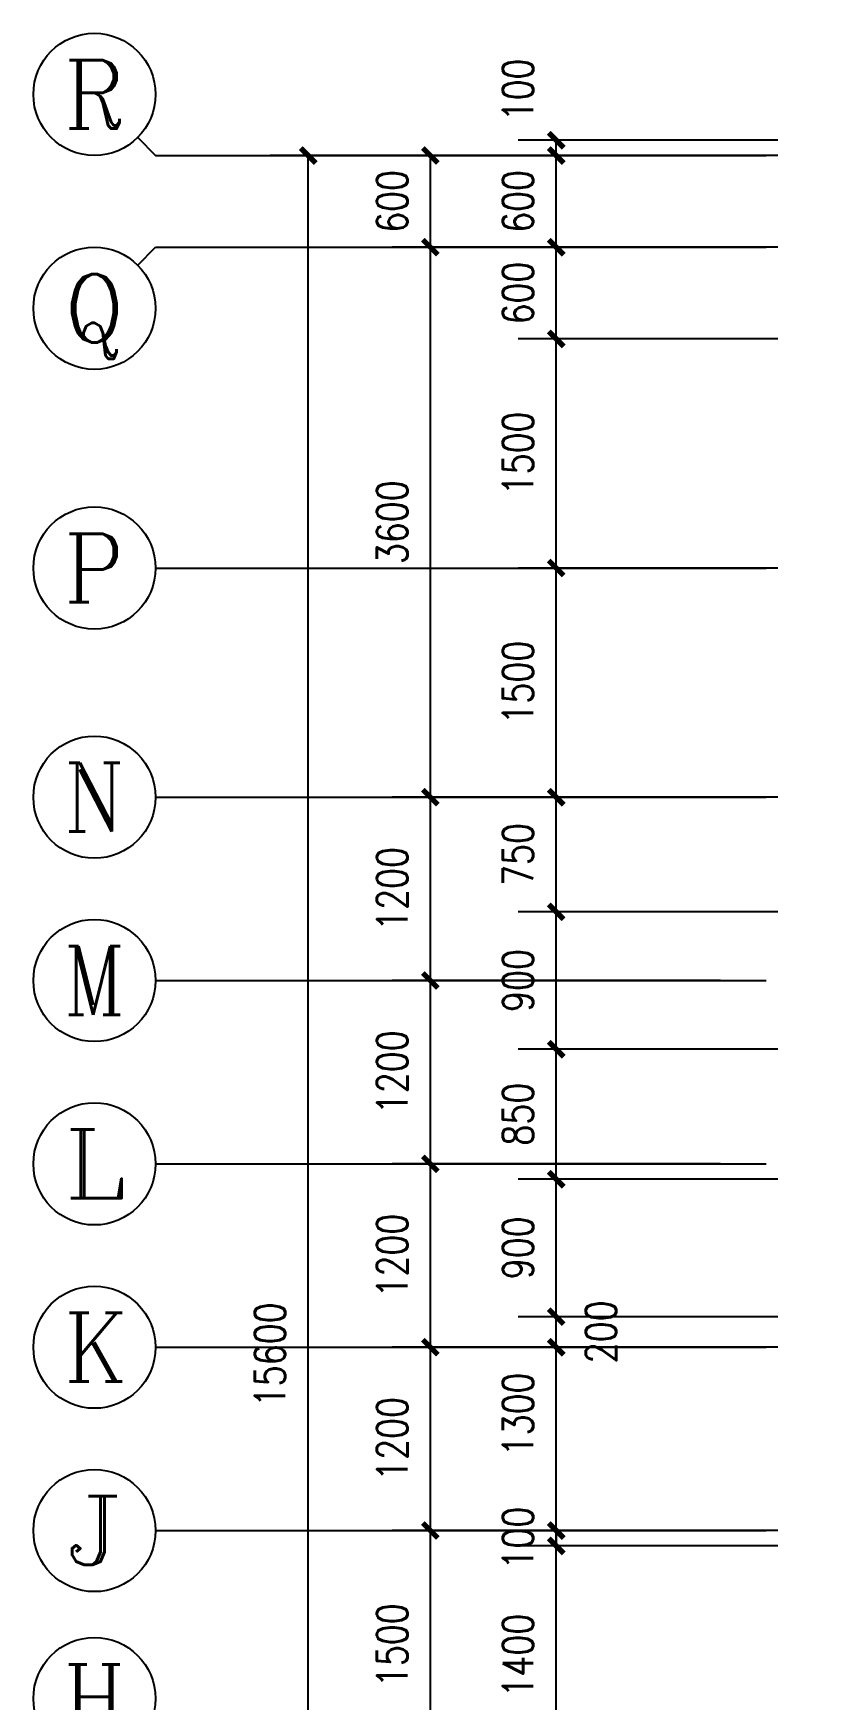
# Model space of a CAD drawing. Header units: millimetres. Extents: x 945 to 50353, y 469 to 41134.
# Drawn here: x 945 to 6122, y 20784 to 31690 of the extents above; entities that cross this region are included whole.
import ezdxf
from ezdxf.enums import TextEntityAlignment as Align

# ---------------------------------------------------------------- set-up
doc = ezdxf.new("R2010")
doc.units = ezdxf.units.MM
for name, color, linetype in [('AXIS', 3, 'Continuous'), ('AXIS_TEXT', 7, 'Continuous'), ('PUB_WINDW', 7, 'Continuous')]:
    doc.layers.add(name, color=color, linetype=linetype)
doc.styles.add('COMPLEX', font='COMPLEX')
doc.styles.add('DIM_FONT', font='SIMPLEX', dxfattribs={"width": 0.8})
doc.dimstyles.new('DIM0', dxfattribs={"dimtxt": 200, "dimasz": 0.7, "dimexe": 250, "dimexo": 300, "dimgap": 150, "dimtad": 1, "dimdec": 0, "dimzin": 0, "dimdsep": 46, "dimtxsty": 'DIM_FONT', "dimblk": '_DIMX', "dimblk1": '_DIMX', "dimblk2": '_DIMX', "dimsah": 1, "dimcen": 2.5, "dimclrt": 7, "dimadec": 0, "dimazin": 0, "dimtfac": 1, "dimtdec": 0, "dimtix": 1, "dimtmove": 2, "dimatfit": 3, "dimldrblk": '_DIMX', "dimfxl": 1, "dimtolj": 1, "dimtzin": 0, "dimarcsym": 0})

# ---------------------------------------------------------------- blocks, each defined once
blk = doc.blocks.new('_DIMX')
at = {"const_width": 50}
blk.add_lwpolyline([(-70, -70), (70, 70)], dxfattribs=at)
blk = doc.blocks.new('*D117')
at = {"color": 0, "linetype": 'ByBlock', "transparency": 16777216}
for p, q in [((27624, -32425), (25922, -32425)), ((26172, -32424), (26172, -32424)), ((26172, -32525), (26172, -32425)), ((26172, -32525), (26172, -32425)), ((27624, -32525), (25922, -32525)), ((26172, -32526), (26172, -32526))]:
    blk.add_line(p, q, dxfattribs=at)
at = {"layer": 'DEFPOINTS', "color": 0, "linetype": 'ByBlock', "transparency": 16777216}
for p in [(26172, -32425), (27924, -32425), (27924, -32525)]:
    blk.add_point(p, dxfattribs=at)
at = {"color": 0, "linetype": 'ByBlock', "transparency": 16777216, "xscale": 0.7, "yscale": 0.7, "zscale": 0.7}
for p, rotation in [((26172, -32425), 270), ((26172, -32525), 90)]:
    blk.add_blockref('_DIMX', p, dxfattribs=dict(at, rotation=rotation))
at = {"color": 7, "linetype": 'ByBlock', "transparency": 16777216, "insert": (25922, -32096), "char_height": 200, "attachment_point": 5, "rotation": 90, "style": 'DIM_FONT'}
blk.add_mtext('\\A1;100', dxfattribs=at)
blk = doc.blocks.new('_AXISO2')
blk.add_line((0.354, 0.146), (0.5, 0))
blk.add_circle((0, 0.5), 0.5)
at = {"layer": 'AXIS_TEXT', "style": 'COMPLEX', "width": 1.041667}
blk.add_attdef('A', text='', height=0.56, dxfattribs=at).set_placement((-0.25, 0.22), (0.25, 0.22), align=Align.FIT)
blk = doc.blocks.new('*D39')
at = {"color": 0, "linetype": 'ByBlock', "transparency": 16777216}
for p, q in [((27248, -32525), (24298, -32525)), ((24548, -48124), (24548, -32526)), ((27248, -48125), (24298, -48125))]:
    blk.add_line(p, q, dxfattribs=at)
at = {"layer": 'DEFPOINTS', "color": 0, "linetype": 'ByBlock', "transparency": 16777216}
for p in [(24548, -32525), (27548, -32525), (27548, -48125)]:
    blk.add_point(p, dxfattribs=at)
at = {"color": 0, "linetype": 'ByBlock', "transparency": 16777216, "xscale": 0.7, "yscale": 0.7, "zscale": 0.7}
for p, rotation in [((24548, -32525), 90), ((24548, -48125), 270)]:
    blk.add_blockref('_DIMX', p, dxfattribs=dict(at, rotation=rotation))
at = {"color": 7, "linetype": 'ByBlock', "transparency": 16777216, "insert": (24298, -40375), "char_height": 200, "attachment_point": 5, "rotation": 90, "style": 'DIM_FONT'}
blk.add_mtext('\\A1;15600', dxfattribs=at)
blk = doc.blocks.new('*D113')
at = {"color": 0, "linetype": 'ByBlock', "transparency": 16777216}
for p, q in [((27624, -39225), (25922, -39225)), ((26172, -40124), (26172, -39226)), ((27624, -40125), (25922, -40125))]:
    blk.add_line(p, q, dxfattribs=at)
at = {"layer": 'DEFPOINTS', "color": 0, "linetype": 'ByBlock', "transparency": 16777216}
for p in [(26172, -39225), (27924, -39225), (27924, -40125)]:
    blk.add_point(p, dxfattribs=at)
at = {"color": 0, "linetype": 'ByBlock', "transparency": 16777216, "xscale": 0.7, "yscale": 0.7, "zscale": 0.7}
for p, rotation in [((26172, -39225), 90), ((26172, -40125), 270)]:
    blk.add_blockref('_DIMX', p, dxfattribs=dict(at, rotation=rotation))
at = {"color": 7, "linetype": 'ByBlock', "transparency": 16777216, "insert": (25922, -39675), "char_height": 200, "attachment_point": 5, "rotation": 90, "style": 'DIM_FONT'}
blk.add_mtext('\\A1;900', dxfattribs=at)
blk = doc.blocks.new('*D112')
at = {"color": 0, "linetype": 'ByBlock', "transparency": 16777216}
for p, q in [((27248, -39125), (25098, -39125)), ((25348, -40324), (25348, -39126)), ((27248, -40325), (25098, -40325))]:
    blk.add_line(p, q, dxfattribs=at)
at = {"layer": 'DEFPOINTS', "color": 0, "linetype": 'ByBlock', "transparency": 16777216}
for p in [(25348, -39125), (27548, -39125), (27548, -40325)]:
    blk.add_point(p, dxfattribs=at)
at = {"color": 0, "linetype": 'ByBlock', "transparency": 16777216, "xscale": 0.7, "yscale": 0.7, "zscale": 0.7}
for p, rotation in [((25348, -39125), 90), ((25348, -40325), 270)]:
    blk.add_blockref('_DIMX', p, dxfattribs=dict(at, rotation=rotation))
at = {"color": 7, "linetype": 'ByBlock', "transparency": 16777216, "insert": (25098, -39725), "char_height": 200, "attachment_point": 5, "rotation": 90, "style": 'DIM_FONT'}
blk.add_mtext('\\A1;1200', dxfattribs=at)
blk = doc.blocks.new('*D68')
at = {"color": 0, "linetype": 'ByBlock', "transparency": 16777216}
for p, q in [((27248, -41525), (25098, -41525)), ((25348, -43024), (25348, -41526)), ((27248, -43025), (25098, -43025))]:
    blk.add_line(p, q, dxfattribs=at)
at = {"layer": 'DEFPOINTS', "color": 0, "linetype": 'ByBlock', "transparency": 16777216}
for p in [(25348, -41525), (27548, -41525), (27548, -43025)]:
    blk.add_point(p, dxfattribs=at)
at = {"color": 0, "linetype": 'ByBlock', "transparency": 16777216, "xscale": 0.7, "yscale": 0.7, "zscale": 0.7}
for p, rotation in [((25348, -41525), 90), ((25348, -43025), 270)]:
    blk.add_blockref('_DIMX', p, dxfattribs=dict(at, rotation=rotation))
at = {"color": 7, "linetype": 'ByBlock', "transparency": 16777216, "insert": (25098, -42275), "char_height": 200, "attachment_point": 5, "rotation": 90, "style": 'DIM_FONT'}
blk.add_mtext('\\A1;1500', dxfattribs=at)
blk = doc.blocks.new('*D38')
at = {"color": 0, "linetype": 'ByBlock', "transparency": 16777216}
for p, q in [((27248, -40325), (25098, -40325)), ((25348, -41524), (25348, -40326)), ((27248, -41525), (25098, -41525))]:
    blk.add_line(p, q, dxfattribs=at)
at = {"layer": 'DEFPOINTS', "color": 0, "linetype": 'ByBlock', "transparency": 16777216}
for p in [(25348, -40325), (27548, -40325), (27548, -41525)]:
    blk.add_point(p, dxfattribs=at)
at = {"color": 0, "linetype": 'ByBlock', "transparency": 16777216, "xscale": 0.7, "yscale": 0.7, "zscale": 0.7}
for p, rotation in [((25348, -40325), 90), ((25348, -41525), 270)]:
    blk.add_blockref('_DIMX', p, dxfattribs=dict(at, rotation=rotation))
at = {"color": 7, "linetype": 'ByBlock', "transparency": 16777216, "insert": (25098, -40925), "char_height": 200, "attachment_point": 5, "rotation": 90, "style": 'DIM_FONT'}
blk.add_mtext('\\A1;1200', dxfattribs=at)
blk = doc.blocks.new('_AXISO')
blk.add_circle((0, 0), 0.5)
at = {"layer": 'AXIS_TEXT', "style": 'COMPLEX', "width": 1.041667}
blk.add_attdef('A', text='', height=0.56, dxfattribs=at).set_placement((-0.25, -0.28), (0.25, -0.28), align=Align.FIT)
blk = doc.blocks.new('*D111')
at = {"color": 0, "linetype": 'ByBlock', "transparency": 16777216}
for p, q in [((27624, -40125), (25922, -40125)), ((26172, -40124), (26172, -40124)), ((26172, -40325), (26172, -40125)), ((26172, -40325), (26172, -40125)), ((27624, -40325), (25922, -40325)), ((26172, -40326), (26172, -40326))]:
    blk.add_line(p, q, dxfattribs=at)
at = {"layer": 'DEFPOINTS', "color": 0, "linetype": 'ByBlock', "transparency": 16777216}
for p in [(26172, -40125), (27924, -40125), (27924, -40325)]:
    blk.add_point(p, dxfattribs=at)
at = {"color": 0, "linetype": 'ByBlock', "transparency": 16777216, "xscale": 0.7, "yscale": 0.7, "zscale": 0.7}
for p, rotation in [((26172, -40125), 270), ((26172, -40325), 90)]:
    blk.add_blockref('_DIMX', p, dxfattribs=dict(at, rotation=rotation))
at = {"color": 7, "linetype": 'ByBlock', "transparency": 16777216, "insert": (26465, -40225), "char_height": 200, "attachment_point": 5, "rotation": 90, "style": 'DIM_FONT'}
blk.add_mtext('\\A1;200', dxfattribs=at)
blk = doc.blocks.new('*D67')
at = {"color": 0, "linetype": 'ByBlock', "transparency": 16777216}
for p, q in [((27624, -41525), (25922, -41525)), ((26172, -41524), (26172, -41524)), ((26172, -41525), (26172, -41625)), ((27624, -41625), (25922, -41625)), ((26172, -41626), (26172, -41626))]:
    blk.add_line(p, q, dxfattribs=at)
at = {"layer": 'DEFPOINTS', "color": 0, "linetype": 'ByBlock', "transparency": 16777216}
for p in [(27924, -41525), (26172, -41625), (27924, -41625)]:
    blk.add_point(p, dxfattribs=at)
at = {"color": 0, "linetype": 'ByBlock', "transparency": 16777216, "xscale": 0.7, "yscale": 0.7, "zscale": 0.7}
for p, rotation in [((26172, -41525), 270), ((26172, -41625), 90)]:
    blk.add_blockref('_DIMX', p, dxfattribs=dict(at, rotation=rotation))
at = {"color": 7, "linetype": 'ByBlock', "transparency": 16777216, "insert": (25922, -41575), "char_height": 200, "attachment_point": 5, "rotation": 90, "style": 'DIM_FONT'}
blk.add_mtext('\\A1;100', dxfattribs=at)
blk = doc.blocks.new('*D37')
at = {"color": 0, "linetype": 'ByBlock', "transparency": 16777216}
for p, q in [((27624, -40325), (25922, -40325)), ((26172, -41624), (26172, -40326)), ((27624, -41625), (25922, -41625))]:
    blk.add_line(p, q, dxfattribs=at)
at = {"layer": 'DEFPOINTS', "color": 0, "linetype": 'ByBlock', "transparency": 16777216}
for p in [(26172, -40325), (27924, -40325), (27924, -41625)]:
    blk.add_point(p, dxfattribs=at)
at = {"color": 0, "linetype": 'ByBlock', "transparency": 16777216, "xscale": 0.7, "yscale": 0.7, "zscale": 0.7}
for p, rotation in [((26172, -40325), 90), ((26172, -41625), 270)]:
    blk.add_blockref('_DIMX', p, dxfattribs=dict(at, rotation=rotation))
at = {"color": 7, "linetype": 'ByBlock', "transparency": 16777216, "insert": (25922, -40765), "char_height": 200, "attachment_point": 5, "rotation": 90, "style": 'DIM_FONT'}
blk.add_mtext('\\A1;1300', dxfattribs=at)
blk = doc.blocks.new('*D66')
at = {"color": 0, "linetype": 'ByBlock', "transparency": 16777216}
for p, q in [((27624, -41525), (25922, -41525)), ((26172, -42924), (26172, -41526)), ((27624, -42925), (25922, -42925))]:
    blk.add_line(p, q, dxfattribs=at)
at = {"layer": 'DEFPOINTS', "color": 0, "linetype": 'ByBlock', "transparency": 16777216}
for p in [(26172, -41525), (27924, -41525), (27924, -42925)]:
    blk.add_point(p, dxfattribs=at)
at = {"color": 0, "linetype": 'ByBlock', "transparency": 16777216, "xscale": 0.7, "yscale": 0.7, "zscale": 0.7}
for p, rotation in [((26172, -41525), 90), ((26172, -42925), 270)]:
    blk.add_blockref('_DIMX', p, dxfattribs=dict(at, rotation=rotation))
at = {"color": 7, "linetype": 'ByBlock', "transparency": 16777216, "insert": (25922, -42344), "char_height": 200, "attachment_point": 5, "rotation": 90, "style": 'DIM_FONT'}
blk.add_mtext('\\A1;1400', dxfattribs=at)
blk = doc.blocks.new('*D102')
at = {"color": 0, "linetype": 'ByBlock', "transparency": 16777216}
for p, q in [((27248, -32525), (25098, -32525)), ((25348, -32524), (25348, -32524)), ((25348, -33125), (25348, -32525)), ((27248, -33125), (25098, -33125)), ((25348, -33126), (25348, -33126))]:
    blk.add_line(p, q, dxfattribs=at)
at = {"layer": 'DEFPOINTS', "color": 0, "linetype": 'ByBlock', "transparency": 16777216}
for p in [(25348, -32525), (27548, -32525), (27548, -33125)]:
    blk.add_point(p, dxfattribs=at)
at = {"color": 0, "linetype": 'ByBlock', "transparency": 16777216, "xscale": 0.7, "yscale": 0.7, "zscale": 0.7}
for p, rotation in [((25348, -32525), 270), ((25348, -33125), 90)]:
    blk.add_blockref('_DIMX', p, dxfattribs=dict(at, rotation=rotation))
at = {"color": 7, "linetype": 'ByBlock', "transparency": 16777216, "insert": (25098, -32825), "char_height": 200, "attachment_point": 5, "rotation": 90, "style": 'DIM_FONT'}
blk.add_mtext('\\A1;600', dxfattribs=at)
blk = doc.blocks.new('*D110')
at = {"color": 0, "linetype": 'ByBlock', "transparency": 16777216}
for p, q in [((27248, -36725), (25098, -36725)), ((25348, -37924), (25348, -36726)), ((27248, -37925), (25098, -37925))]:
    blk.add_line(p, q, dxfattribs=at)
at = {"layer": 'DEFPOINTS', "color": 0, "linetype": 'ByBlock', "transparency": 16777216}
for p in [(25348, -36725), (27548, -36725), (27548, -37925)]:
    blk.add_point(p, dxfattribs=at)
at = {"color": 0, "linetype": 'ByBlock', "transparency": 16777216, "xscale": 0.7, "yscale": 0.7, "zscale": 0.7}
for p, rotation in [((25348, -36725), 90), ((25348, -37925), 270)]:
    blk.add_blockref('_DIMX', p, dxfattribs=dict(at, rotation=rotation))
at = {"color": 7, "linetype": 'ByBlock', "transparency": 16777216, "insert": (25098, -37325), "char_height": 200, "attachment_point": 5, "rotation": 90, "style": 'DIM_FONT'}
blk.add_mtext('\\A1;1200', dxfattribs=at)
blk = doc.blocks.new('*D109')
at = {"color": 0, "linetype": 'ByBlock', "transparency": 16777216}
for p, q in [((27248, -37925), (25098, -37925)), ((25348, -39124), (25348, -37926)), ((27248, -39125), (25098, -39125))]:
    blk.add_line(p, q, dxfattribs=at)
at = {"layer": 'DEFPOINTS', "color": 0, "linetype": 'ByBlock', "transparency": 16777216}
for p in [(25348, -37925), (27548, -37925), (27548, -39125)]:
    blk.add_point(p, dxfattribs=at)
at = {"color": 0, "linetype": 'ByBlock', "transparency": 16777216, "xscale": 0.7, "yscale": 0.7, "zscale": 0.7}
for p, rotation in [((25348, -37925), 90), ((25348, -39125), 270)]:
    blk.add_blockref('_DIMX', p, dxfattribs=dict(at, rotation=rotation))
at = {"color": 7, "linetype": 'ByBlock', "transparency": 16777216, "insert": (25098, -38525), "char_height": 200, "attachment_point": 5, "rotation": 90, "style": 'DIM_FONT'}
blk.add_mtext('\\A1;1200', dxfattribs=at)
blk = doc.blocks.new('*D104')
at = {"color": 0, "linetype": 'ByBlock', "transparency": 16777216}
for p, q in [((27248, -33125), (25098, -33125)), ((25348, -36724), (25348, -33126)), ((27248, -36725), (25098, -36725))]:
    blk.add_line(p, q, dxfattribs=at)
at = {"layer": 'DEFPOINTS', "color": 0, "linetype": 'ByBlock', "transparency": 16777216}
for p in [(25348, -33125), (27548, -33125), (27548, -36725)]:
    blk.add_point(p, dxfattribs=at)
at = {"color": 0, "linetype": 'ByBlock', "transparency": 16777216, "xscale": 0.7, "yscale": 0.7, "zscale": 0.7}
for p, rotation in [((25348, -33125), 90), ((25348, -36725), 270)]:
    blk.add_blockref('_DIMX', p, dxfattribs=dict(at, rotation=rotation))
at = {"color": 7, "linetype": 'ByBlock', "transparency": 16777216, "insert": (25098, -34925), "char_height": 200, "attachment_point": 5, "rotation": 90, "style": 'DIM_FONT'}
blk.add_mtext('\\A1;3600', dxfattribs=at)
blk = doc.blocks.new('_AXISO1')
blk.add_line((0.354, -0.146), (0.5, 0))
blk.add_circle((0, -0.5), 0.5)
at = {"layer": 'AXIS_TEXT', "style": 'COMPLEX', "width": 1.041667}
blk.add_attdef('A', text='', height=0.56, dxfattribs=at).set_placement((-0.25, -0.78), (0.25, -0.78), align=Align.FIT)
blk = doc.blocks.new('*D103')
at = {"color": 0, "linetype": 'ByBlock', "transparency": 16777216}
for p, q in [((27624, -33125), (25922, -33125)), ((26172, -33124), (26172, -33124)), ((26172, -33725), (26172, -33125)), ((27624, -33725), (25922, -33725)), ((26172, -33726), (26172, -33726))]:
    blk.add_line(p, q, dxfattribs=at)
at = {"layer": 'DEFPOINTS', "color": 0, "linetype": 'ByBlock', "transparency": 16777216}
for p in [(26172, -33125), (27924, -33125), (27924, -33725)]:
    blk.add_point(p, dxfattribs=at)
at = {"color": 0, "linetype": 'ByBlock', "transparency": 16777216, "xscale": 0.7, "yscale": 0.7, "zscale": 0.7}
for p, rotation in [((26172, -33125), 270), ((26172, -33725), 90)]:
    blk.add_blockref('_DIMX', p, dxfattribs=dict(at, rotation=rotation))
at = {"color": 7, "linetype": 'ByBlock', "transparency": 16777216, "insert": (25922, -33425), "char_height": 200, "attachment_point": 5, "rotation": 90, "style": 'DIM_FONT'}
blk.add_mtext('\\A1;600', dxfattribs=at)
blk = doc.blocks.new('*D101')
at = {"color": 0, "linetype": 'ByBlock', "transparency": 16777216}
for p, q in [((27624, -32525), (25922, -32525)), ((26172, -32524), (26172, -32524)), ((26172, -33125), (26172, -32525)), ((27624, -33125), (25922, -33125)), ((26172, -33126), (26172, -33126))]:
    blk.add_line(p, q, dxfattribs=at)
at = {"layer": 'DEFPOINTS', "color": 0, "linetype": 'ByBlock', "transparency": 16777216}
for p in [(26172, -32525), (27924, -32525), (27924, -33125)]:
    blk.add_point(p, dxfattribs=at)
at = {"color": 0, "linetype": 'ByBlock', "transparency": 16777216, "xscale": 0.7, "yscale": 0.7, "zscale": 0.7}
for p, rotation in [((26172, -32525), 270), ((26172, -33125), 90)]:
    blk.add_blockref('_DIMX', p, dxfattribs=dict(at, rotation=rotation))
at = {"color": 7, "linetype": 'ByBlock', "transparency": 16777216, "insert": (25922, -32825), "char_height": 200, "attachment_point": 5, "rotation": 90, "style": 'DIM_FONT'}
blk.add_mtext('\\A1;600', dxfattribs=at)
blk = doc.blocks.new('*D105')
at = {"color": 0, "linetype": 'ByBlock', "transparency": 16777216}
for p, q in [((27624, -33725), (25922, -33725)), ((26172, -35224), (26172, -33726)), ((27624, -35225), (25922, -35225))]:
    blk.add_line(p, q, dxfattribs=at)
at = {"layer": 'DEFPOINTS', "color": 0, "linetype": 'ByBlock', "transparency": 16777216}
for p in [(26172, -33725), (27924, -33725), (27924, -35225)]:
    blk.add_point(p, dxfattribs=at)
at = {"color": 0, "linetype": 'ByBlock', "transparency": 16777216, "xscale": 0.7, "yscale": 0.7, "zscale": 0.7}
for p, rotation in [((26172, -33725), 90), ((26172, -35225), 270)]:
    blk.add_blockref('_DIMX', p, dxfattribs=dict(at, rotation=rotation))
at = {"color": 7, "linetype": 'ByBlock', "transparency": 16777216, "insert": (25922, -34475), "char_height": 200, "attachment_point": 5, "rotation": 90, "style": 'DIM_FONT'}
blk.add_mtext('\\A1;1500', dxfattribs=at)
blk = doc.blocks.new('*D114')
at = {"color": 0, "linetype": 'ByBlock', "transparency": 16777216}
for p, q in [((27624, -35225), (25922, -35225)), ((26172, -36724), (26172, -35226)), ((27624, -36725), (25922, -36725))]:
    blk.add_line(p, q, dxfattribs=at)
at = {"layer": 'DEFPOINTS', "color": 0, "linetype": 'ByBlock', "transparency": 16777216}
for p in [(26172, -35225), (27924, -35225), (27924, -36725)]:
    blk.add_point(p, dxfattribs=at)
at = {"color": 0, "linetype": 'ByBlock', "transparency": 16777216, "xscale": 0.7, "yscale": 0.7, "zscale": 0.7}
for p, rotation in [((26172, -35225), 90), ((26172, -36725), 270)]:
    blk.add_blockref('_DIMX', p, dxfattribs=dict(at, rotation=rotation))
at = {"color": 7, "linetype": 'ByBlock', "transparency": 16777216, "insert": (25922, -35975), "char_height": 200, "attachment_point": 5, "rotation": 90, "style": 'DIM_FONT'}
blk.add_mtext('\\A1;1500', dxfattribs=at)
blk = doc.blocks.new('*D108')
at = {"color": 0, "linetype": 'ByBlock', "transparency": 16777216}
for p, q in [((27624, -36725), (25922, -36725)), ((26172, -37474), (26172, -36726)), ((27624, -37475), (25922, -37475))]:
    blk.add_line(p, q, dxfattribs=at)
at = {"layer": 'DEFPOINTS', "color": 0, "linetype": 'ByBlock', "transparency": 16777216}
for p in [(26172, -36725), (27924, -36725), (27924, -37475)]:
    blk.add_point(p, dxfattribs=at)
at = {"color": 0, "linetype": 'ByBlock', "transparency": 16777216, "xscale": 0.7, "yscale": 0.7, "zscale": 0.7}
for p, rotation in [((26172, -36725), 90), ((26172, -37475), 270)]:
    blk.add_blockref('_DIMX', p, dxfattribs=dict(at, rotation=rotation))
at = {"color": 7, "linetype": 'ByBlock', "transparency": 16777216, "insert": (25922, -37100), "char_height": 200, "attachment_point": 5, "rotation": 90, "style": 'DIM_FONT'}
blk.add_mtext('\\A1;750', dxfattribs=at)
blk = doc.blocks.new('*D107')
at = {"color": 0, "linetype": 'ByBlock', "transparency": 16777216}
for p, q in [((27624, -37475), (25922, -37475)), ((26172, -38374), (26172, -37476)), ((27624, -38375), (25922, -38375))]:
    blk.add_line(p, q, dxfattribs=at)
at = {"layer": 'DEFPOINTS', "color": 0, "linetype": 'ByBlock', "transparency": 16777216}
for p in [(26172, -37475), (27924, -37475), (27924, -38375)]:
    blk.add_point(p, dxfattribs=at)
at = {"color": 0, "linetype": 'ByBlock', "transparency": 16777216, "xscale": 0.7, "yscale": 0.7, "zscale": 0.7}
for p, rotation in [((26172, -37475), 90), ((26172, -38375), 270)]:
    blk.add_blockref('_DIMX', p, dxfattribs=dict(at, rotation=rotation))
at = {"color": 7, "linetype": 'ByBlock', "transparency": 16777216, "insert": (25922, -37925), "char_height": 200, "attachment_point": 5, "rotation": 90, "style": 'DIM_FONT'}
blk.add_mtext('\\A1;900', dxfattribs=at)
blk = doc.blocks.new('*D106')
at = {"color": 0, "linetype": 'ByBlock', "transparency": 16777216}
for p, q in [((27624, -38375), (25922, -38375)), ((26172, -39224), (26172, -38376)), ((27624, -39225), (25922, -39225))]:
    blk.add_line(p, q, dxfattribs=at)
at = {"layer": 'DEFPOINTS', "color": 0, "linetype": 'ByBlock', "transparency": 16777216}
for p in [(26172, -38375), (27924, -38375), (27924, -39225)]:
    blk.add_point(p, dxfattribs=at)
at = {"color": 0, "linetype": 'ByBlock', "transparency": 16777216, "xscale": 0.7, "yscale": 0.7, "zscale": 0.7}
for p, rotation in [((26172, -38375), 90), ((26172, -39225), 270)]:
    blk.add_blockref('_DIMX', p, dxfattribs=dict(at, rotation=rotation))
at = {"color": 7, "linetype": 'ByBlock', "transparency": 16777216, "insert": (25922, -38800), "char_height": 200, "attachment_point": 5, "rotation": 90, "style": 'DIM_FONT'}
blk.add_mtext('\\A1;850', dxfattribs=at)
blk = doc.blocks.new('1T4F49深上格林')
at = {"layer": 'AXIS'}
for p, q in [((-107.1, -6233.4), (3892.9, -6233.4)), ((-107.1, -6833.4), (3892.9, -6833.4)), ((-107.1, -8933.4), (3892.9, -8933.4)), ((-107.1, -10433.4), (3892.9, -10433.4)), ((-107.1, -11633.4), (3892.9, -11633.4)), ((-107.1, -12833.4), (3892.9, -12833.4)), ((-107.1, -14033.4), (3892.9, -14033.4)), ((-107.1, -15233.4), (3892.9, -15233.4))]:
    blk.add_line(p, q, dxfattribs=at)
at = {"layer": 'AXIS', "xscale": 800, "yscale": 800, "zscale": 800, "rotation": 359.9999999999999}
blk.add_blockref('_AXISO2', (-507.1, -6233.4), dxfattribs=at).add_auto_attribs({'A': 'R'})
at = {"layer": 'AXIS'}
ref = blk.add_blockref('_AXISO1', (-507.1, -6833.4), dxfattribs=dict(at, xscale=800, yscale=800, zscale=800, rotation=359.9999999999999))
ref.add_attrib('A', 'Q', dxfattribs={"layer": 'AXIS_TEXT', "height": 448, "style": 'COMPLEX', "width": 1.171875}).set_placement((-707.1, -7457.4), (-307.1, -7457.4), align=Align.FIT)
ref = blk.add_blockref('_AXISO', (-507.1, -8933.4), dxfattribs=dict(at, xscale=800, yscale=800, zscale=800, rotation=359.9999999999999))
ref.add_attrib('A', 'P', dxfattribs={"layer": 'AXIS_TEXT', "height": 448, "style": 'COMPLEX', "width": 1.102941}).set_placement((-707.1, -9157.4), (-307.1, -9157.4), align=Align.FIT)
ref = blk.add_blockref('_AXISO', (-507.1, -10433.4), dxfattribs=dict(at, xscale=800, yscale=800, zscale=800, rotation=359.9999999999999))
ref.add_attrib('A', 'N', dxfattribs={"layer": 'AXIS_TEXT', "height": 448, "style": 'COMPLEX', "width": 0.986842}).set_placement((-707.1, -10657.4), (-307.1, -10657.4), align=Align.FIT)
ref = blk.add_blockref('_AXISO', (-507.1, -11633.4), dxfattribs=dict(at, xscale=800, yscale=800, zscale=800, rotation=359.9999999999999))
ref.add_attrib('A', 'M', dxfattribs={"layer": 'AXIS_TEXT', "height": 448, "style": 'COMPLEX', "width": 0.892857}).set_placement((-707.1, -11857.4), (-307.1, -11857.4), align=Align.FIT)
ref = blk.add_blockref('_AXISO', (-507.1, -12833.4), dxfattribs=dict(at, xscale=800, yscale=800, zscale=800, rotation=359.9999999999999))
ref.add_attrib('A', 'L', dxfattribs={"layer": 'AXIS_TEXT', "height": 448, "style": 'COMPLEX', "width": 1.25}).set_placement((-707.1, -13057.4), (-307.1, -13057.4), align=Align.FIT)
ref = blk.add_blockref('_AXISO', (-507.1, -14033.4), dxfattribs=dict(at, xscale=800, yscale=800, zscale=800, rotation=359.9999999999999))
ref.add_attrib('A', 'K', dxfattribs={"layer": 'AXIS_TEXT', "height": 448, "style": 'COMPLEX', "width": 0.986842}).set_placement((-707.1, -14257.4), (-307.1, -14257.4), align=Align.FIT)
ref = blk.add_blockref('_AXISO', (-507.1, -15233.4), dxfattribs=dict(at, xscale=800, yscale=800, zscale=800, rotation=359.9999999999999))
ref.add_attrib('A', 'J', dxfattribs={"layer": 'AXIS_TEXT', "height": 448, "rotation": 360, "style": 'COMPLEX', "width": 1.704545}).set_placement((-707.1, -15457.4), (-307.1, -15457.4), align=Align.FIT)
ref = blk.add_blockref('_AXISO2', (-507.1, -16733.4), dxfattribs=dict(at, xscale=800, yscale=800, zscale=800, rotation=359.9999999999999))
ref.add_attrib('A', 'H', dxfattribs={"layer": 'AXIS_TEXT', "height": 448, "style": 'COMPLEX', "width": 0.9375}).set_placement((-707.1, -16557.4), (-307.1, -16557.4), align=Align.FIT)
at = {"layer": 'AXIS_TEXT', "style": 'COMPLEX', "width": 0.4}
for tag, p in [('2-1', (23300.7, -32352.3)), ('1-7', (24333, -32348.2))]:
    blk.add_attdef(tag, text='', height=448, dxfattribs=at).set_placement(p, align=Align.CENTER)
at = {"layer": 'AXIS'}
for base, p1, p2, picture, middle in [((2516.7, -6133.4), (4269, -6233.4), (4269, -6133.4), '*D117', (2266.7, -5804.2)), ((892.9, -6233.4), (3892.9, -21833.4), (3892.9, -6233.4), '*D39', (642.9, -14083.5)), ((2516.7, -13833.4), (4269, -14033.4), (4269, -13833.4), '*D111', (2809.8, -13933.4)), ((2516.7, -14033.4), (4269, -15333.4), (4269, -14033.4), '*D37', (2266.7, -14473.8)), ((2516.7, -15233.4), (4269, -16633.4), (4269, -15233.4), '*D66', (2266.7, -16052.7))]:
    dim = blk.add_linear_dim(base=base, p1=p1, p2=p2, angle=90, dimstyle='DIM0', override={"dimasz": 0.7}, dxfattribs=at)
    dim.commit()
    dim.dimension.update_dxf_attribs({"geometry": picture, "text_midpoint": middle, "dimtype": 129, "insert": (-23655.1, 26291.5)})
for base, p1, p2, picture, middle in [((1692.9, -6233.4), (3892.9, -6833.4), (3892.9, -6233.4), '*D102', (1442.9, -6533.4)), ((1692.9, -6833.4), (3892.9, -10433.4), (3892.9, -6833.4), '*D104', (1442.9, -8633.4)), ((1692.9, -10433.4), (3892.9, -11633.4), (3892.9, -10433.4), '*D110', (1442.9, -11033.4)), ((1692.9, -11633.4), (3892.9, -12833.4), (3892.9, -11633.4), '*D109', (1442.9, -12233.4)), ((1692.9, -12833.4), (3892.9, -14033.4), (3892.9, -12833.4), '*D112', (1442.9, -13433.4)), ((1692.9, -14033.4), (3892.9, -15233.4), (3892.9, -14033.4), '*D38', (1442.9, -14633.4)), ((1692.9, -15233.4), (3892.9, -16733.4), (3892.9, -15233.4), '*D68', (1442.9, -15983.4))]:
    dim = blk.add_linear_dim(base=base, p1=p1, p2=p2, angle=90, dimstyle='DIM0', override={"dimasz": 0.7}, dxfattribs=at)
    dim.commit()
    dim.dimension.update_dxf_attribs({"geometry": picture, "text_midpoint": middle, "insert": (-23655.1, 26291.5)})
for p1, p2, distance, picture, middle in [((4269, -6833.4), (4269, -6233.4), 1752.3, '*D101', (2266.7, -6533.4)), ((4269, -7433.4), (4269, -6833.4), 1752.3, '*D103', (2266.7, -7133.4)), ((4269, -8933.4), (4269, -7433.4), 1752.3, '*D105', (2266.7, -8183.4)), ((4269, -10433.4), (4269, -8933.4), 1752.3, '*D114', (2266.7, -9683.4)), ((4269, -11183.4), (4269, -10433.4), 1752.3, '*D108', (2266.7, -10808.4)), ((4269, -12083.4), (4269, -11183.4), 1752.3, '*D107', (2266.7, -11633.4)), ((4269, -12933.4), (4269, -12083.4), 1752.3, '*D106', (2266.7, -12508.4)), ((4269, -13833.4), (4269, -12933.4), 1752.3, '*D113', (2266.7, -13383.4)), ((4269, -15233.4), (4269, -15333.4), -1752.3, '*D67', (2266.7, -15283.4))]:
    dim = blk.add_aligned_dim(p1=p1, p2=p2, distance=distance, dimstyle='DIM0', override={"dimasz": 0.7}, dxfattribs=at)
    dim.commit()
    dim.dimension.update_dxf_attribs({"geometry": picture, "text_midpoint": middle, "insert": (-23655.1, 26291.5)})

msp = doc.modelspace()

# ---------------------------------------------------------------- block references
at = {"layer": 'PUB_WINDW'}
msp.add_blockref('1T4F49深上格林', (1853, 37124), dxfattribs=at)

doc.saveas('drawing.dxf')
